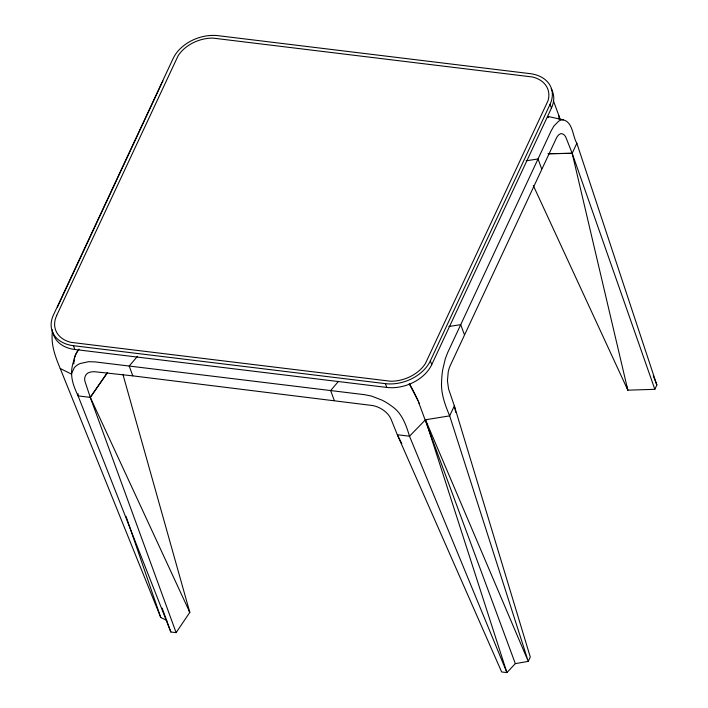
<?xml version="1.0" encoding="UTF-8"?>
<svg xmlns="http://www.w3.org/2000/svg" width="708" height="708" viewBox="0 0 708 708"><rect width="100%" height="100%" fill="white"/><g stroke="black" fill="none" stroke-linecap="round" stroke-linejoin="round"><path stroke-width="1.06" d="M78.128 393.728L78.092 395.896L170.832 631.996L176.115 632.642L189.806 612.367L122.927 374.373M558.931 119.121L558.975 115.882L553.329 100.545M79.075 349.088C75.685 353.212 73.455 358.54 73.897 363.947M73.88 361.284L74.03 359.93C69.127 373.417 72.145 383.32 78.092 395.896L90.288 397.374L189.806 612.367L188.824 610.385M71.597 373.567L74.331 367.62A36.267 20.638 25 0 1 80.305 363.478L88.739 361.682L95.199 361.912L364.629 394.692L371.514 396.082L382.125 400.197A36.267 20.638 25 0 1 391.843 406.25C402.038 413.065 406.109 425.039 409.507 436.208L506.919 672.6L515.327 663.626L528.248 661.378L530.283 657.024L454.341 405.843L448.571 388.957L447.438 380.824L448.208 372.054A15.532 6.354 -83.1 0 1 450.191 365.709L556.152 138.618A15.532 6.354 -83.1 0 1 558.993 134.617C561.993 131.768 565.586 135.467 566.338 138.485L572.17 153.3L654.838 389.32L627.828 390.17L533.283 185.496M57.401 307.184L161.619 83.641M73.464 345.699L385.382 383.647A35.869 25.585 -20.2 0 0 430.34 360.876L550.054 104.315A35.869 25.585 -20.2 0 0 530.026 73.632L218.108 35.683A35.869 25.585 -20.2 0 0 173.15 58.463L53.436 315.025A35.869 25.585 -20.2 0 0 73.464 345.699L74.853 349.478L386.772 387.426A35.869 25.585 -20.2 0 0 431.73 364.647L551.443 108.085A35.869 25.585 -20.2 0 0 551.187 88.748M547.974 116.457L563.471 119.873C573.179 122.634 572.48 136.246 576.852 143.273L572.17 153.3L627.828 390.17L626.58 385.922M654.838 389.32L656.856 384.993L576.852 143.273M162.07 82.774L162.955 81.039M107.05 373.045L90.288 397.374L176.115 632.642M107.625 372.488L90.288 397.374L85.225 382.17C83.526 378.276 85.464 373.196 89.819 372.258A15.532 8.841 25 0 1 95.677 371.842L132.794 375.859L371.762 405.436A15.532 8.841 25 0 1 378.479 407.374C383.851 409.799 388.798 413.861 391.143 419.384L397.321 434.73L501.653 671.963L506.919 672.6L425.49 419.764L449.66 415.87L454.341 405.843L455.722 412.321M137.502 356.31L129.192 366.045L132.794 375.859M338.521 381.32L330.636 390.55L334.247 400.365M409.401 383.647L413.419 391.126A24.762 2.699 63.4 0 1 417.888 400.356L409.215 383.736M417.888 400.356L515.327 663.626M526.159 160.796L538.027 158.973L541.629 168.787M448.854 326.494L460.713 324.671L464.324 334.477M548.258 153.795L572.17 153.3L548.054 153.689M52.374 329.822A36.267 14.833 -83.1 0 0 52.171 333.663C51.242 345.849 55.605 357.452 60.215 368.496L160.769 617.535L166.752 620.35M60.215 368.496L71.667 374.205M74.287 358.558L74.305 358.575A24.762 17.142 -32.7 0 1 78.092 350.398M401.808 443.597L397.321 434.73L409.507 436.208L425.49 419.764L528.248 661.378L449.66 415.87C445.049 404.826 440.686 393.232 441.615 381.037A36.267 14.833 -83.1 0 1 442.757 369.488L445.323 358.699L447.668 352.628L551.072 131.015L553.842 126.104L558.585 121.236A36.267 14.833 -83.1 0 1 563.471 119.873M418.552 401.834L419.18 403.303M653.236 375.744L656.856 384.993M550.054 104.315L551.443 108.085M430.34 360.876L431.73 364.647M385.382 383.647L386.772 387.426M162.15 608.11L170.832 631.996M558.975 115.882L560.055 119.006M126.015 516.318L160.769 617.535M74.853 349.478A35.869 25.585 -20.2 0 1 52.95 332.689M56.728 315.334L55.481 318.591A32.276 23.019 -20.2 0 0 70.995 342.353L390.542 381.231A32.276 23.019 -20.2 0 0 425.375 363.585L548.01 100.748A32.276 23.019 -20.2 0 0 532.496 76.986L212.949 38.108A32.276 23.019 -20.2 0 0 178.115 55.746L56.728 315.334M548.629 117.147L547.452 116.608A24.762 17.142 -32.7 0 1 548.611 117.121"/></g></svg>
